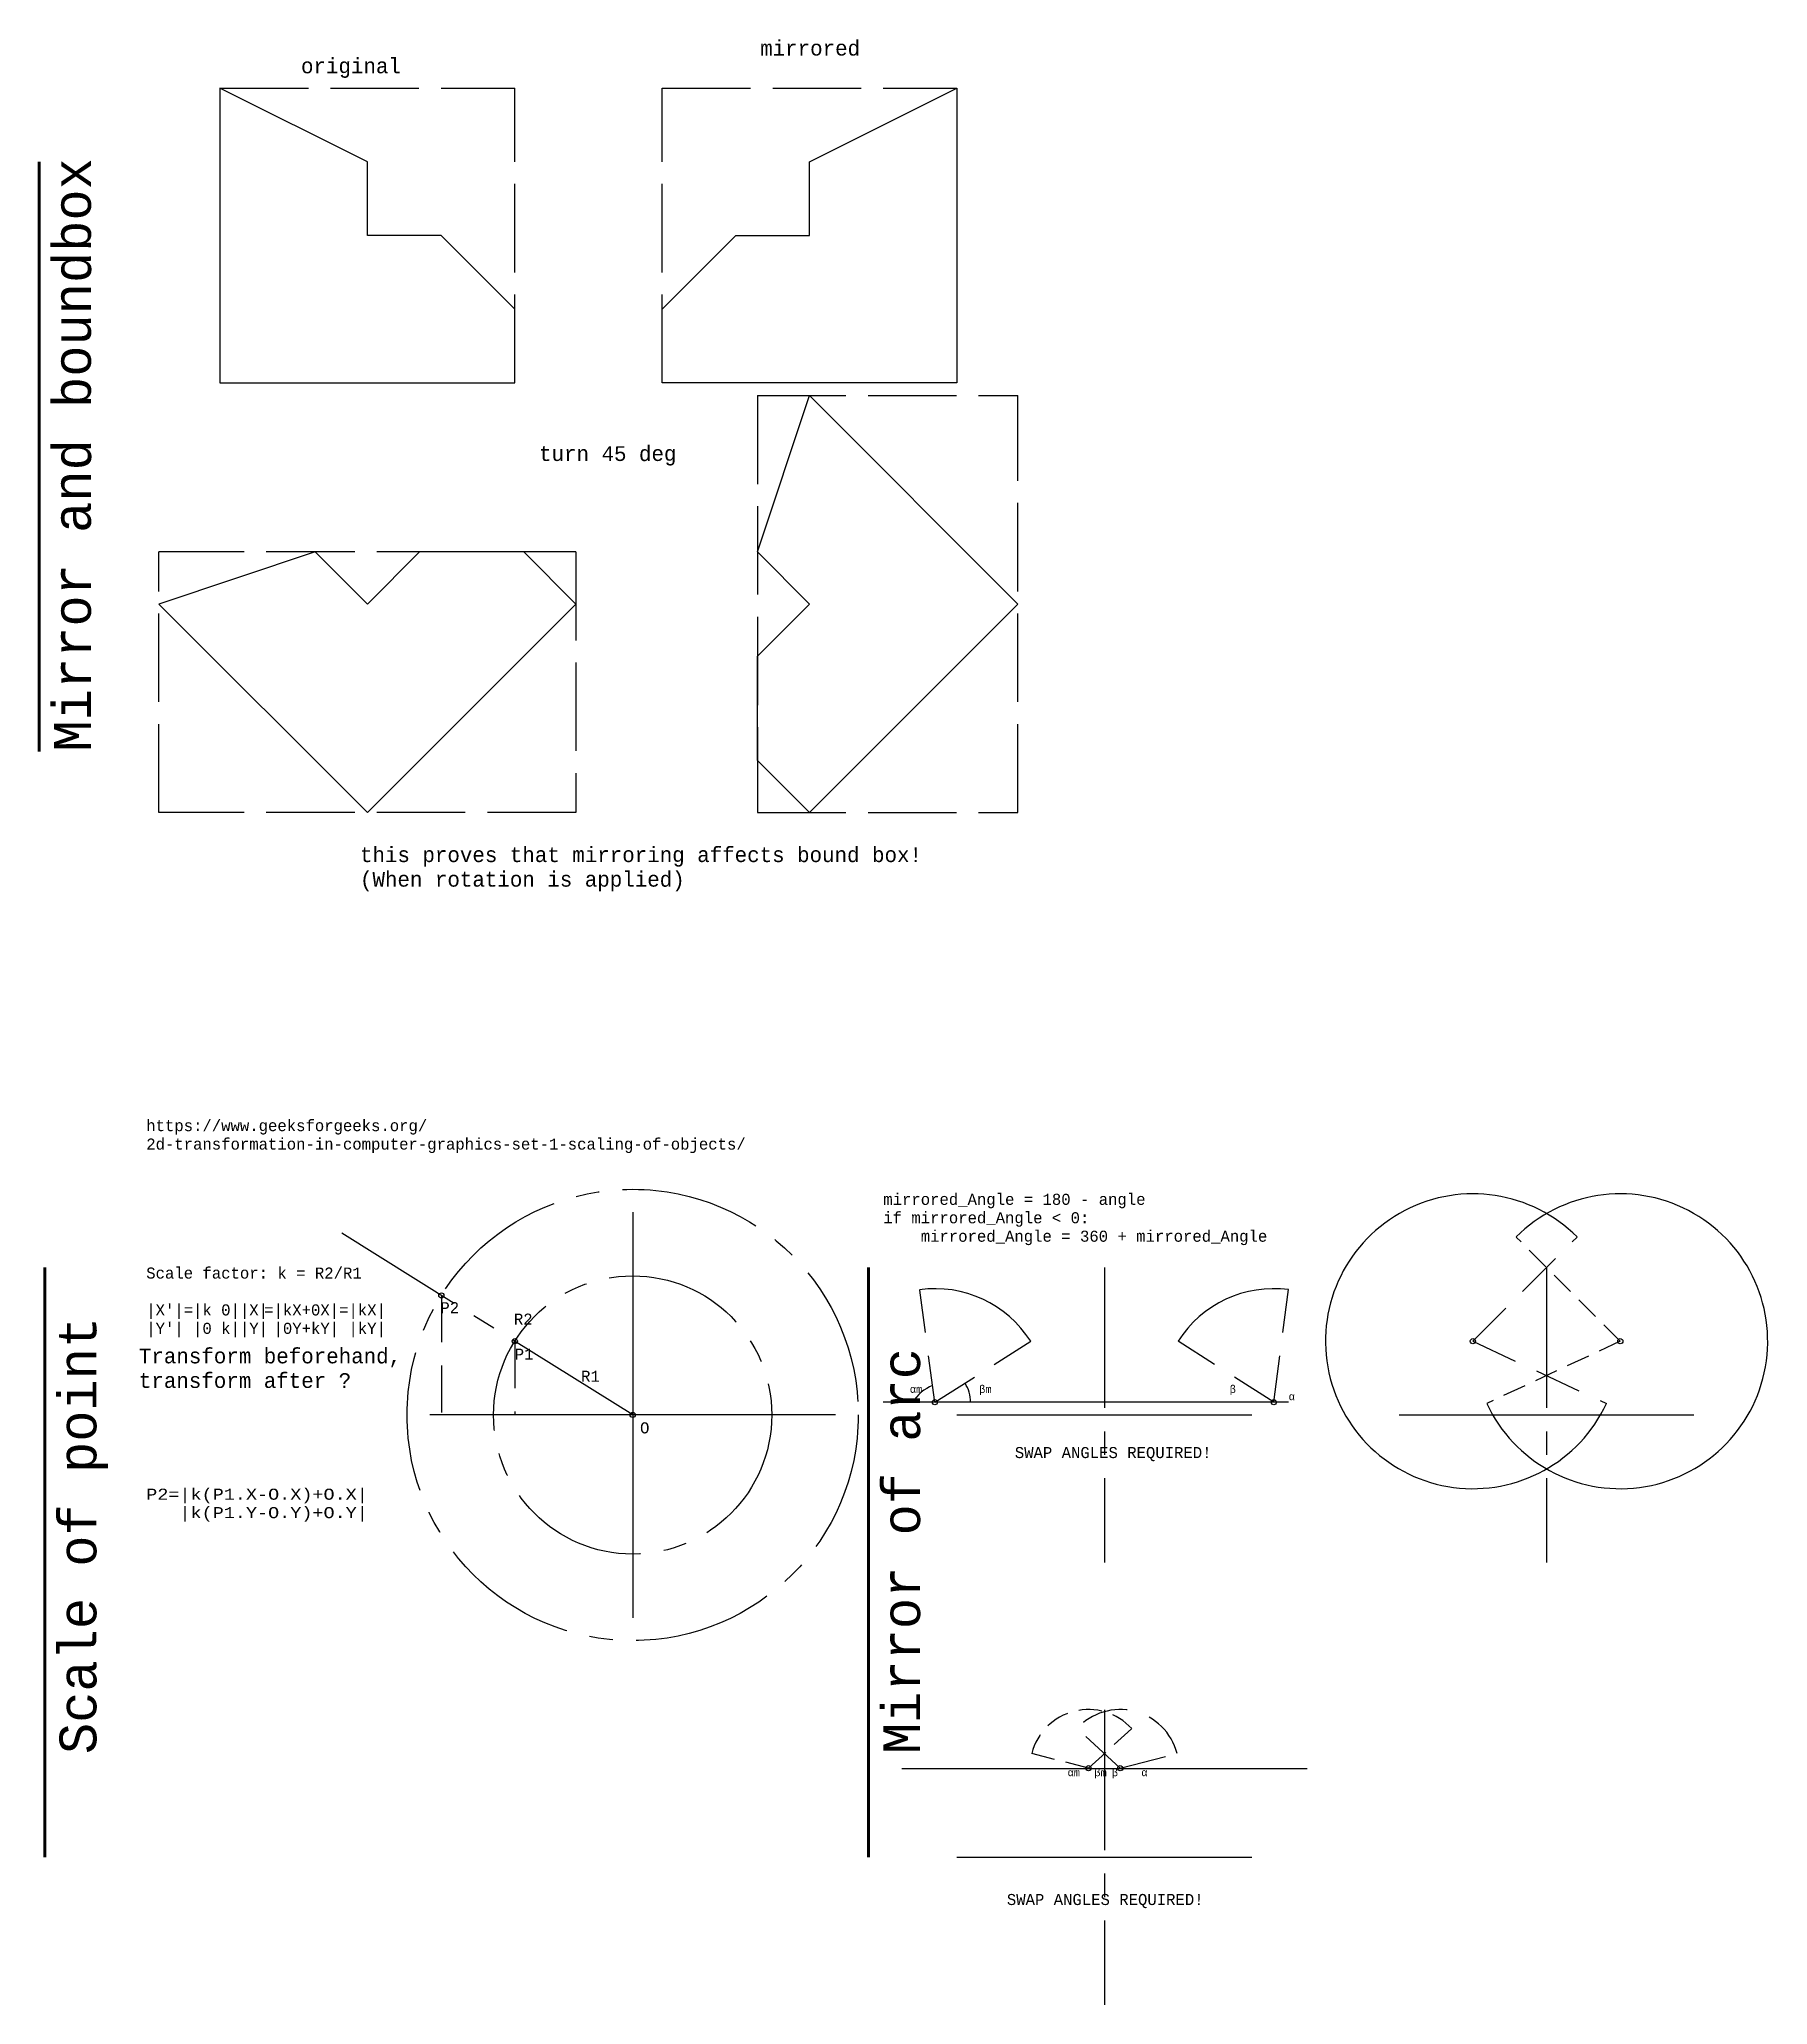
# Model space of a CAD drawing. Header units: millimetres. Extents: x -25 to 210, y -20 to 247.
import ezdxf

# ---------------------------------------------------------------- set-up
doc = ezdxf.new("R2010")
doc.units = ezdxf.units.MM
for name, pattern in [('ACAD_ISO02W100', [15, 12, -3]), ('BORDER2', [22.225, 6.35, -3.175, 6.35, -3.125, 0.1, -3.125]), ('CENTER2', [28.575, 19.05, -3.175, 3.175, -3.175]), ('HIDDEN', [9.525, 6.35, -3.175]), ('HIDDEN2', [4.7625, 3.175, -1.5875])]:
    doc.linetypes.add(name, pattern=pattern)
doc.layers.get('0').update_dxf_attribs({"lineweight": 25, "true_color": 0x000000})
doc.styles.add('textstyle0', font='')
doc.styles.add('textstyle1', font='')
doc.styles.add('textstyle10', font='')
doc.styles.add('textstyle11', font='')
doc.styles.add('textstyle12', font='')
doc.styles.add('textstyle13', font='')
doc.styles.add('textstyle14', font='')
doc.styles.add('textstyle15', font='')
doc.styles.add('textstyle16', font='')
doc.styles.add('textstyle17', font='')
doc.styles.add('textstyle18', font='')
doc.styles.add('textstyle19', font='')
doc.styles.add('textstyle2', font='')
doc.styles.add('textstyle20', font='')
doc.styles.add('textstyle21', font='')
doc.styles.add('textstyle22', font='')
doc.styles.add('textstyle23', font='')
doc.styles.add('textstyle24', font='')
doc.styles.add('textstyle25', font='')
doc.styles.add('textstyle26', font='')
doc.styles.add('textstyle27', font='')
doc.styles.add('textstyle28', font='')
doc.styles.add('textstyle3', font='')
doc.styles.add('textstyle4', font='')
doc.styles.add('textstyle5', font='')
doc.styles.add('textstyle6', font='')
doc.styles.add('textstyle7', font='')
doc.styles.add('textstyle8', font='')
doc.styles.add('textstyle9', font='')
doc.styles.get('textstyle0').set_extended_font_data('Consolas')
doc.styles.get('textstyle1').set_extended_font_data('Consolas')
doc.styles.get('textstyle10').set_extended_font_data('Consolas')
doc.styles.get('textstyle11').set_extended_font_data('Consolas')
doc.styles.get('textstyle12').set_extended_font_data('Consolas')
doc.styles.get('textstyle13').set_extended_font_data('Consolas')
doc.styles.get('textstyle14').set_extended_font_data('Consolas')
doc.styles.get('textstyle15').set_extended_font_data('Consolas')
doc.styles.get('textstyle16').set_extended_font_data('Consolas')
doc.styles.get('textstyle17').set_extended_font_data('Consolas')
doc.styles.get('textstyle18').set_extended_font_data('Consolas')
doc.styles.get('textstyle19').set_extended_font_data('Consolas')
doc.styles.get('textstyle2').set_extended_font_data('Consolas')
doc.styles.get('textstyle20').set_extended_font_data('Consolas')
doc.styles.get('textstyle21').set_extended_font_data('Consolas')
doc.styles.get('textstyle22').set_extended_font_data('Consolas')
doc.styles.get('textstyle23').set_extended_font_data('Consolas')
doc.styles.get('textstyle24').set_extended_font_data('Consolas')
doc.styles.get('textstyle25').set_extended_font_data('Consolas')
doc.styles.get('textstyle26').set_extended_font_data('Consolas')
doc.styles.get('textstyle27').set_extended_font_data('Consolas')
doc.styles.get('textstyle28').set_extended_font_data('Consolas')
doc.styles.get('textstyle3').set_extended_font_data('Consolas')
doc.styles.get('textstyle4').set_extended_font_data('Consolas')
doc.styles.get('textstyle5').set_extended_font_data('Consolas')
doc.styles.get('textstyle6').set_extended_font_data('Consolas')
doc.styles.get('textstyle7').set_extended_font_data('Consolas')
doc.styles.get('textstyle8').set_extended_font_data('Consolas')
doc.styles.get('textstyle9').set_extended_font_data('Consolas')

msp = doc.modelspace()

# ---------------------------------------------------------------- linework, layer by layer
for p, q in [((0, 240), (0, 200)), ((20, 230), (0, 240)), ((80, 230), (100, 240)), ((100, 240), (100, 200)), ((20, 220), (20, 230)), ((80, 220), (80, 230)), ((30, 220), (20, 220)), ((40, 210), (30, 220)), ((60, 210), (70, 220)), ((70, 220), (80, 220)), ((40, 200), (40, 210)), ((60, 200), (60, 210)), ((0, 200), (40, 200)), ((100, 200), (60, 200)), ((72.93, 177.07), (80, 198.28)), ((80, 198.28), (108.28, 170)), ((12.93, 177.07), (-8.28, 170)), ((20, 170), (12.93, 177.07)), ((27.07, 177.07), (20, 170)), ((41.21, 177.07), (27.07, 177.07)), ((48.28, 170), (41.21, 177.07)), ((80, 170), (72.93, 177.07)), ((-8.28, 170), (20, 141.72)), ((20, 141.72), (48.28, 170)), ((72.93, 162.93), (80, 170)), ((108.28, 170), (80, 141.72)), ((72.93, 148.79), (72.93, 162.93)), ((80, 141.72), (72.93, 148.79))]:
    msp.add_line(p, q)
at = {"color": 3, "linetype": 'ACAD_ISO02W100', "true_color": 0x00ff00}
for p, q in [((0, 240), (40, 240)), ((40, 200), (40, 240)), ((60, 240), (100, 240)), ((60, 200), (60, 240)), ((72.93, 198.28), (108.28, 198.28)), ((72.93, 198.28), (72.93, 141.72)), ((108.28, 141.72), (108.28, 198.28)), ((48.28, 177.07), (-8.28, 177.07)), ((-8.28, 141.72), (-8.28, 177.07)), ((48.28, 177.07), (48.28, 141.72)), ((48.28, 141.72), (-8.28, 141.72)), ((72.93, 141.72), (108.28, 141.72))]:
    msp.add_line(p, q, dxfattribs=at)
at = {"lineweight": 70}
for p, q in [((-24.51, 230), (-24.51, 150)), ((-23.76, 80), (-23.76, 0)), ((88, 80), (88, 0))]:
    msp.add_line(p, q, dxfattribs=at)
at = {"color": 9, "true_color": 0xc0c0c0}
for p, q in [((56, 87.5), (56, 32.5)), ((145, 61.73), (90, 61.73)), ((83.5, 60), (28.5, 60)), ((100, 60), (140, 60)), ((160, 60), (200, 60)), ((147.5, 12), (92.5, 12)), ((100, 0), (140, 0))]:
    msp.add_line(p, q, dxfattribs=at)
at = {"color": 1, "linetype": 'CENTER2', "true_color": 0xff0000}
for p, q in [((56, 60), (16.52, 84.66)), ((120, 80), (120, 40)), ((180, 80), (180, 40)), ((120, 20), (120, -20))]:
    msp.add_line(p, q, dxfattribs=at)
at = {"color": 9, "linetype": 'HIDDEN', "true_color": 0xc0c0c0}
for p, q in [((170, 70), (184.14, 84.14)), ((97.01, 61.73), (94.94, 76.91)), ((142.99, 61.73), (145, 77)), ((97.01, 61.73), (110, 70)), ((142.99, 61.73), (130, 70)), ((170, 70), (188.13, 61.55)), ((122.16, 12.08), (116.29, 17.46)), ((122.16, 12.08), (129.87, 14.09))]:
    msp.add_line(p, q, dxfattribs=at)
at = {"color": 9, "linetype": 'HIDDEN2', "true_color": 0xc0c0c0}
for p, q in [((190, 70), (175.86, 84.14)), ((190, 70), (171.87, 61.55)), ((117.84, 12.08), (123.71, 17.46)), ((117.84, 12.08), (110.13, 14.09))]:
    msp.add_line(p, q, dxfattribs=at)
at = {"color": 1, "linetype": 'BORDER2', "true_color": 0xff0000}
for p, q in [((30.04, 76.22), (30.04, 60)), ((40, 70), (40, 60))]:
    msp.add_line(p, q, dxfattribs=at)
at = {"color": 1, "linetype": 'CENTER2', "true_color": 0xff0000}
for radius in [30.61, 18.87]:
    msp.add_circle((56, 60), radius, dxfattribs=at)
at = {"color": 1, "true_color": 0xff0000}
for centre in [(30.04, 76.22), (40, 70), (170, 70), (190, 70), (97.01, 61.73), (142.99, 61.73), (56, 60), (117.84, 12.08), (122.16, 12.08)]:
    msp.add_circle(centre, 0.35, dxfattribs=at)
for centre, radius, start, end in [((170, 70), 20, 45, 335), ((190, 70), 20, 205, 135), ((97.01, 61.73), 15.4, 32.4831, 97.7657), ((142.99, 61.73), 15.4, 82.5169, 147.5169)]:
    msp.add_arc(centre, radius, start, end)
for centre, radius, start, end in [((98.86, 58.73), 5.7, 112.3008, 148.5513), ((97.01, 61.73), 4.83, 0, 32.3021)]:
    msp.add_arc(centre, radius, start, end, dxfattribs=at)
at = {"linetype": 'HIDDEN2'}
msp.add_arc((117.84, 12.08), 7.96, 42.4579, 165.3657, dxfattribs=at)
at = {"linetype": 'HIDDEN'}
msp.add_arc((122.16, 12.08), 7.96, 14.6343, 137.5421, dxfattribs=at)

# ---------------------------------------------------------------- texts
at = {"attachment_point": 1}
for s, insert, char_height, style in [('\\H2;mirrored', (73.3, 246.41), 3, 'textstyle28'), ('\\H2;original', (11, 244), 3, 'textstyle26'), ('\\H2;turn 45 deg', (43.3, 191.41), 3, 'textstyle27'), ('\\H2;this proves that mirroring affects bound box!\\P(When rotation is applied)', (19, 137), 3, 'textstyle0'), ('\\H1.5;https://www.geeksforgeeks.org/\\P2d-transformation-in-computer-graphics-set-1-scaling-of-objects/', (-10, 100), 3, 'textstyle19'), ('\\c0;mirrored_Angle = 180 - angle\\Pif mirrored_Angle < 0:\\P    mirrored_Angle = 360 + mirrored_Angle', (90, 90), 1.5, 'textstyle11'), ('\\H1.5;Scale factor: k = R2/R1', (-10, 80), 3, 'textstyle20'), ("\\H1.5;|X'|=|k 0||X|\\P|Y'| |0 k||Y|", (-10, 75), 3, 'textstyle22'), ('\\H1.5;=|kX+0X|=|kX|\\P |0Y+kY| |kY|', (6, 75), 3, 'textstyle21'), ('P2', (29.91, 75.3), 1.5, 'textstyle17'), ('R2', (39.88, 73.75), 1.5, 'textstyle14'), ('\\H2;Transform beforehand,\\Ptransform after ?', (-11, 69), 3, 'textstyle24'), ('P1', (40, 69), 1.5, 'textstyle18'), ('R1', (49, 66), 1.5, 'textstyle13'), ('\\H1;β\\S^m;', (103, 64), 1.5, 'textstyle7'), ('\\H1;β', (137, 64), 1.5, 'textstyle8'), ('\\H1;α\\S^m;', (93.6, 64), 1.5, 'textstyle3'), ('\\H1;α', (145, 63), 1.5, 'textstyle1'), ('O', (57, 59), 1.5, 'textstyle12'), ('\\c0;SWAP ANGLES REQUIRED!', (107.85, 55.65), 1.5, 'textstyle16'), ('\\fCourier New|b0|i0|c0|p0;\\H1.5;P2=|k(P1.X-O.X)+O.X|\\P   |k(P1.Y-O.Y)+O.Y|', (-10, 50), 3, 'textstyle23'), ('\\H1;α\\S^m;', (115, 12), 1.5, 'textstyle6'), ('\\H1;β\\S^m;', (118.63, 12), 1.5, 'textstyle9'), ('\\H1;β', (121, 12), 1.5, 'textstyle10'), ('\\H1;α', (125, 12), 1.5, 'textstyle2'), ('\\c0;SWAP ANGLES REQUIRED!', (106.77, -4.98), 1.5, 'textstyle15')]:
    msp.add_mtext(s, dxfattribs=dict(at, insert=insert, char_height=char_height, style=style))
at = {"char_height": 3, "attachment_point": 1, "rotation": 90}
for s, insert, style in [('\\H4.99999;Mirror and boundbox', (-22.51, 150), 'textstyle25'), ('\\H4.99999;Scale of point', (-21.76, 14), 'textstyle4'), ('\\H4.99999;Mirror of arc', (90, 14), 'textstyle5')]:
    msp.add_mtext(s, dxfattribs=dict(at, insert=insert, style=style))

doc.saveas('drawing.dxf')
